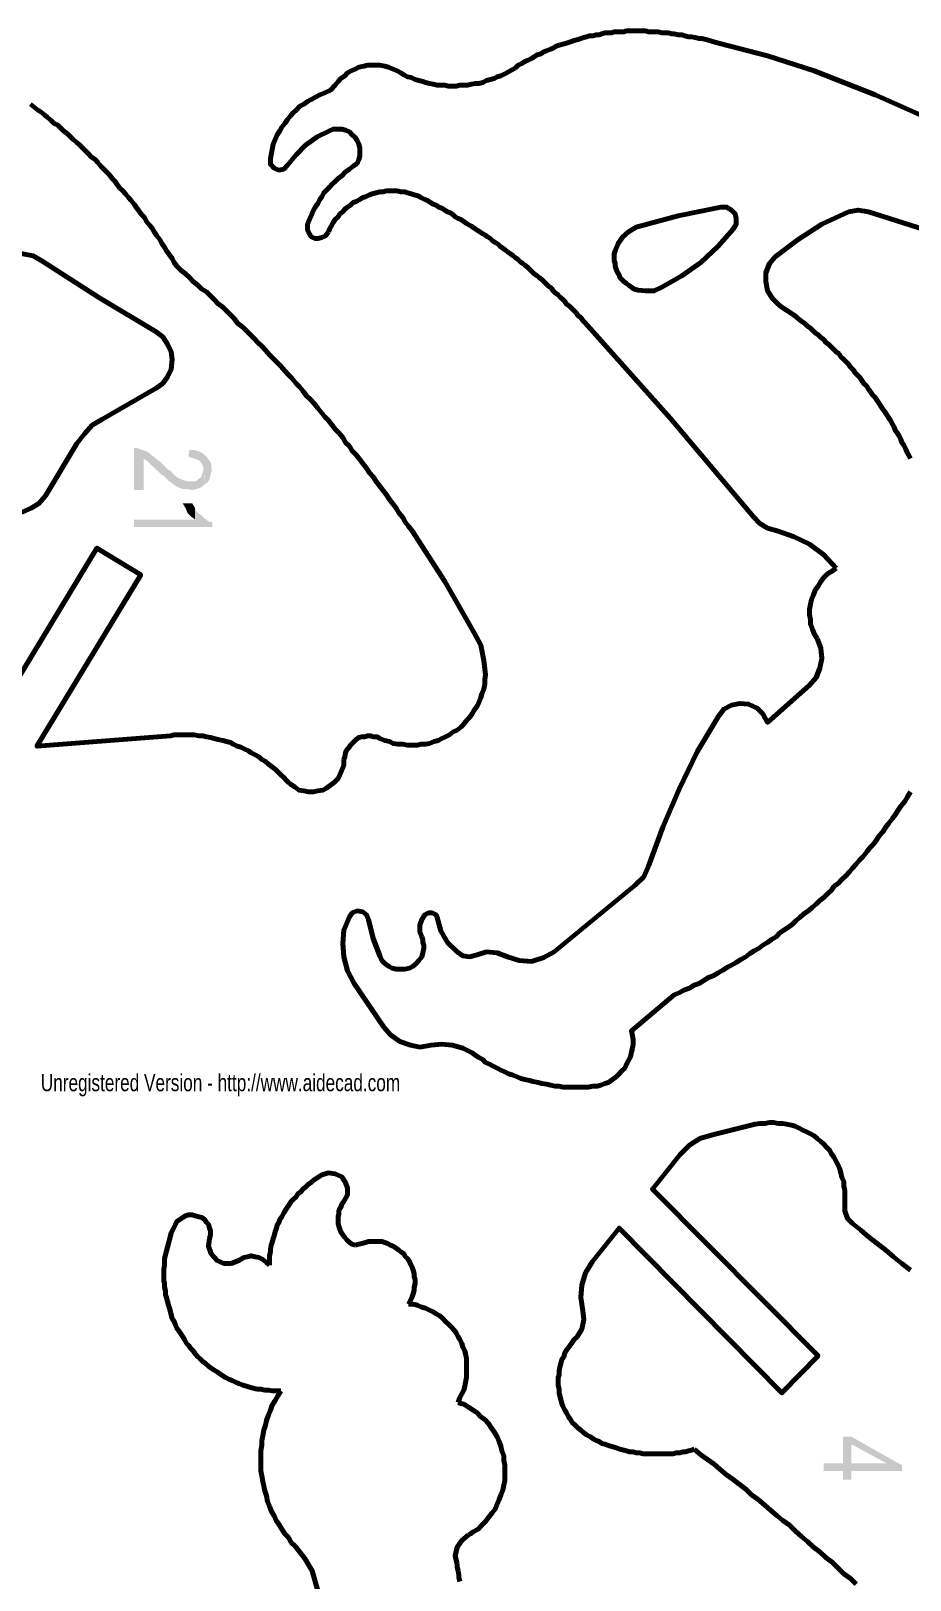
# Model space of a CAD drawing. Header units: inches. Extents: x -281 to 265, y -346 to 364.
# Drawn here: x -77.7 to 76.1, y -86.6 to 184.5 of the extents above; entities that cross this region are included whole.
import ezdxf

# ---------------------------------------------------------------- set-up
doc = ezdxf.new("R2010")
doc.units = ezdxf.units.IN
for name, color, linetype, lineweight in [('H', 7, 'CONTINUOUS', 100), ('P', 250, 'CONTINUOUS', 100), ('Text', 250, 'CONTINUOUS', 100)]:
    doc.layers.add(name, color=color, linetype=linetype, lineweight=lineweight)
doc.styles.get("Standard").update_dxf_attribs({"font": 'txt', "width": 0.75})

msp = doc.modelspace()

# ---------------------------------------------------------------- hatches: boundary and pattern name
at = {"layer": 'H', "linetype": 'CONTINUOUS'}
for points in [[(-47.33, 105.17), (-47.5, 107.83), (-47.67, 107.17), (-47.83, 106.83), (-48, 106.33), (-48.33, 106.17), (-48.67, 105.83), (-49, 105.67), (-49.5, 105.67), (-50, 105.67), (-50.33, 105.67), (-51.33, 106), (-51.67, 106.17), (-51.83, 106.17), (-52, 106.33), (-52.33, 106.5), (-52.5, 106.67), (-53, 107.17), (-53.33, 107.5), (-53.83, 107.83), (-54.17, 108.17), (-54.5, 108.5), (-54.83, 108.83), (-55.17, 109.17), (-55.67, 109.5), (-56, 109.83), (-56.5, 110.17), (-56.83, 110.5), (-57.33, 110.83), (-57.67, 111), (-58.17, 111.17), (-58.67, 111.33), (-59.17, 111.5), (-59.67, 111.5), (-59.67, 104.17), (-58, 104.17), (-58, 109.67), (-57.83, 109.5), (-57.5, 109.33), (-57.17, 109), (-57, 108.83), (-56.83, 108.67), (-55.17, 107.17), (-54.83, 106.83), (-54.5, 106.67), (-54, 106.17), (-53.5, 105.67), (-53.17, 105.5), (-52.83, 105.17), (-52.33, 104.83), (-51.67, 104.5), (-51, 104.33), (-50.33, 104.33), (-49.5, 104.17), (-48.83, 104.33), (-48.17, 104.5), (-47.67, 104.83)], [(-46, 107.67), (-46.17, 107.83), (-46.17, 108.67), (-46.5, 109.33), (-46.67, 109.5), (-47, 110), (-47.17, 110.17), (-47.83, 110.67), (-48.5, 111), (-49.17, 111.17), (-50, 111.17), (-50.17, 110), (-49.67, 109.83), (-49.17, 109.67), (-48.67, 109.5), (-48.33, 109.33), (-48, 109), (-47.67, 108.5), (-47.5, 107.83), (-47.5, 107), (-47.33, 106.67), (-47.33, 106.17), (-47.33, 105.67), (-47.33, 105.17), (-46.83, 105.5), (-46.5, 106), (-46.33, 106.67), (-46.17, 107.33)], [(-46, 97.67), (-46, 98.5), (-46.67, 98.67), (-47, 99), (-47.33, 99.17), (-47.67, 99.5), (-48, 99.83), (-48.5, 100.17), (-48.83, 100.5), (-49, 101), (-49, 99), (-59.67, 99), (-59.67, 97.67)], [(-49, 101), (-49.5, 101.83), (-51.17, 101.83), (-50.67, 101), (-50.33, 100.17), (-49.67, 99.5), (-49, 99)], [(74.67, -67.5), (74.67, -66.5), (65.83, -61.5), (64.33, -61.5), (64.33, -66.17), (61, -66.17), (61, -67.5), (64.33, -67.5), (64.33, -69), (65.83, -69), (65.83, -62.83), (72, -66.17)], [(74.67, -67.5), (72, -66.17), (65.83, -66.17), (65.83, -62.83), (65.83, -67.5)]]:
    msp.add_hatch(color=0, dxfattribs=at).paths.add_polyline_path(points)

# ---------------------------------------------------------------- linework, layer by layer
at = {"layer": 'P', "color": 0, "linetype": 'CONTINUOUS'}
for points in [[(80.5, 168.67), (70, 173.33), (59.33, 177.5), (51.17, 180.17), (42.83, 182.33), (42.17, 182.5), (41.5, 182.67), (41, 182.83), (40.33, 183), (39.67, 183.17), (39.17, 183.17), (38.5, 183.33), (37.83, 183.5), (37.33, 183.5), (36.67, 183.67), (36.17, 183.83), (35.5, 183.83), (34.83, 184), (34.33, 184), (33.83, 184.17), (33.17, 184.17), (32.67, 184.17), (32, 184.33), (31.5, 184.33), (31, 184.33), (30.33, 184.33), (29.83, 184.5), (29.17, 184.5), (28.67, 184.5), (28.17, 184.5), (27.67, 184.5), (27, 184.5), (26.5, 184.5), (26, 184.33), (25.5, 184.33), (24.83, 184.33), (24.33, 184.33), (23.83, 184.17), (23.33, 184.17), (22.67, 184.17), (22.17, 184), (21.67, 183.83), (21.17, 183.83), (20.67, 183.67), (20, 183.67), (19.5, 183.5), (19, 183.33), (18.5, 183.17), (18, 183), (17.33, 182.83), (16.83, 182.67), (16.33, 182.5), (15.83, 182.33), (15.33, 182.17), (14.67, 182), (14.17, 181.83), (13.67, 181.5), (13.17, 181.33), (12.5, 181), (12, 180.83), (11.5, 180.5), (10.83, 180.33), (10.33, 180), (9.83, 179.67), (9.17, 179.33), (8.67, 179.17), (8.17, 178.83), (7.5, 178.5), (7, 178)], [(-13.67, 177.5), (-14.33, 177.83), (-15.17, 178.17), (-15.83, 178.33), (-16.67, 178.5), (-17.33, 178.5), (-18.17, 178.5), (-18.83, 178.5), (-19.5, 178.33), (-20.33, 178.17), (-21, 177.83), (-21.67, 177.5), (-22.33, 177.17), (-22.83, 176.67), (-23.5, 176.17), (-24, 175.67), (-24.5, 175)], [(-13.67, 177.5), (-13, 177.17), (-12.5, 176.83), (-11.83, 176.5), (-11.17, 176.33), (-10.5, 176), (-9.83, 175.83), (-9.17, 175.67), (-8.67, 175.5), (-8, 175.33), (-7.33, 175.17), (-6.67, 175), (-6, 175), (-5.33, 175), (-4.67, 174.83), (-4, 174.83), (-3.33, 174.83), (-2.67, 175), (-2, 175), (-1.33, 175), (-0.67, 175.17), (0, 175.33), (0.67, 175.33), (1.33, 175.5), (2, 175.83), (2.67, 176), (3.33, 176.17), (3.83, 176.5), (4.5, 176.67), (5.17, 177), (5.83, 177.33), (6.33, 177.67), (7, 178)], [(-26.33, 173.67), (-27.17, 173.33), (-27.83, 173), (-28.67, 172.5), (-29.33, 172.17), (-30, 171.67), (-30.67, 171.33), (-31.33, 170.67), (-31.83, 170.17), (-32.33, 169.67), (-32.83, 169), (-33.33, 168.33), (-33.83, 167.67), (-34.17, 167), (-34.67, 166.33), (-35, 165.5), (-35.33, 164.67), (-35.83, 162.17), (-35.83, 161.17), (-35.17, 160.5), (-34.33, 160.17), (-33.5, 160.33), (-32.83, 161)], [(-26.33, 173.67), (-25.33, 174.17), (-24.5, 175)], [(-16.67, 60.67), (-15.83, 60.33), (-15, 60.17), (-14.33, 59.83), (-13.5, 59.67), (-12.67, 59.67), (-11.83, 59.5), (-11, 59.5), (-10.17, 59.5), (-9.5, 59.67), (-8.67, 59.67), (-8, 59.83), (-7.17, 60.17), (-6.5, 60.33), (-5.83, 60.67), (-5.17, 61), (-4.5, 61.33), (-3.83, 61.83), (-3.17, 62.17), (-2.5, 62.67), (-2, 63.17), (-1.5, 63.83), (-1, 64.33), (-0.5, 65), (-0.17, 65.67), (0.33, 66.33), (0.67, 67), (1, 67.83), (1.17, 68.5), (1.5, 69.33), (1.67, 70.17), (1.67, 71), (1.83, 71.83), (1.5, 74.33), (1, 77), (-0.17, 79.17), (-5.33, 88.17), (-11, 97), (-11.67, 97.83), (-12.17, 98.5), (-12.67, 99.33), (-13.33, 100.17), (-13.83, 101), (-14.33, 101.67), (-15, 102.5), (-15.5, 103.33), (-16.17, 104.17), (-16.67, 104.83), (-17.33, 105.67), (-17.83, 106.5), (-18.5, 107.17), (-19, 108), (-19.67, 108.83), (-20.17, 109.5), (-20.83, 110.33), (-21.5, 111), (-22, 111.83), (-22.67, 112.5), (-23.17, 113.33), (-23.83, 114.17), (-24.5, 114.83), (-25, 115.5), (-25.67, 116.33), (-26.33, 117), (-27, 117.83), (-27.5, 118.5), (-28.17, 119.33), (-28.83, 120), (-29.5, 120.67), (-30.17, 121.5), (-30.67, 122.17), (-31.33, 122.83), (-32, 123.67), (-32.67, 124.33), (-33.33, 125), (-34, 125.83), (-34.67, 126.5), (-35.33, 127.17), (-36, 127.83), (-36.67, 128.67), (-37.33, 129.33), (-38, 130), (-38.67, 130.67), (-39.33, 131.33), (-40, 132), (-40.67, 132.67), (-41.5, 133.33), (-42.17, 134.17), (-42.83, 134.83), (-43.5, 135.5), (-44.17, 136.17), (-45, 136.83), (-45.67, 137.5), (-46.33, 138.17), (-47, 138.83), (-47.83, 139.33), (-48.5, 140), (-49.33, 140.67), (-50, 141.33), (-50.67, 142), (-51.5, 142.67), (-52.17, 143.33), (-52.67, 144), (-53, 144.67), (-53.5, 145.33), (-54, 146), (-54.33, 146.67), (-54.83, 147.33), (-55.17, 148), (-55.67, 148.67), (-56.17, 149.33), (-56.5, 150), (-57, 150.5), (-57.5, 151.17), (-57.83, 151.83), (-58.33, 152.33), (-58.83, 153), (-59.33, 153.67), (-59.67, 154.17), (-60.17, 154.83), (-60.67, 155.33), (-61.17, 156), (-61.67, 156.5), (-62.17, 157), (-62.67, 157.67), (-63, 158.17), (-63.5, 158.67), (-64, 159.33), (-64.5, 159.83), (-65, 160.33), (-65.5, 160.83), (-66, 161.5), (-66.5, 162), (-67.17, 162.5), (-67.67, 163), (-68.17, 163.5), (-68.67, 164), (-69.17, 164.5), (-69.67, 165), (-70.33, 165.5), (-70.83, 166), (-71.33, 166.5), (-72, 167), (-72.5, 167.5), (-73, 168), (-73.67, 168.33), (-74.17, 168.83), (-74.83, 169.33), (-75.33, 169.83), (-76, 170.33), (-76.5, 170.67), (-77.17, 171.17), (-77.83, 171.67)], [(-25.5, 167), (-27.67, 166), (-29.67, 164.5), (-31.33, 162.83), (-32.83, 161)], [(-22, 160.33), (-21.33, 160.83), (-20.67, 161.33), (-20.33, 162), (-20.17, 162.67), (-20.17, 163.33), (-20.17, 164), (-20.33, 164.67), (-20.67, 165.33), (-21, 165.83), (-21.5, 166.33), (-22, 166.83), (-22.67, 167.17), (-23.33, 167.33), (-24, 167.33), (-24.83, 167.33), (-25.5, 167)], [(-22, 160.33), (-22.67, 159.83), (-23.33, 159.17), (-24, 158.67), (-24.5, 158.17), (-25, 157.67), (-25.5, 157.17), (-26, 156.67), (-26.5, 156.17), (-26.83, 155.5), (-27.17, 155), (-27.5, 154.33), (-28, 153.67), (-28.33, 153), (-28.67, 152.17), (-29, 151.5), (-29.33, 150.67), (-29.33, 150.17), (-29.33, 149.67), (-29, 149), (-28.67, 148.5), (-28, 148.17), (-27.5, 148.17), (-26.83, 148.33), (-26.17, 148.67), (-25.67, 149.33)], [(-8.83, 155), (-9.5, 155.33), (-10, 155.67), (-10.67, 155.83), (-11.17, 156), (-11.83, 156.17), (-12.33, 156.33), (-13, 156.33), (-13.67, 156.5), (-14.17, 156.5), (-14.83, 156.5), (-15.5, 156.5), (-16.17, 156.33), (-16.67, 156.33), (-17.33, 156.17), (-18, 156), (-18.5, 155.83), (-19.17, 155.5), (-19.67, 155.33), (-20.17, 155), (-20.83, 154.67), (-21.33, 154.5), (-21.83, 154), (-22.33, 153.67), (-22.83, 153.33), (-23.17, 152.83), (-23.67, 152.5), (-24, 152), (-24.5, 151.5), (-24.83, 151), (-25.17, 150.33), (-25.5, 149.83), (-25.67, 149.33)], [(19.17, 133.5), (18.83, 133.83), (18.5, 134.33), (18, 134.67), (17.67, 135.17), (17.33, 135.5), (16.83, 136), (16.5, 136.33), (16, 136.67), (15.67, 137.17), (15.33, 137.5), (14.83, 138), (14.5, 138.33), (14, 138.67), (13.67, 139), (13.33, 139.5), (12.83, 139.83), (12.5, 140.17), (12, 140.67), (11.67, 141), (11.17, 141.33), (10.83, 141.67), (10.33, 142), (10, 142.33), (9.5, 142.83), (9.17, 143.17), (8.67, 143.5), (8.33, 143.83), (7.83, 144.17), (7.5, 144.5), (7, 144.83), (6.67, 145.17), (6.17, 145.5), (5.67, 145.83), (5.33, 146.17), (4.83, 146.5), (4.33, 146.83), (4, 147.17), (3.5, 147.5), (3, 147.83), (2.67, 148.17), (2.17, 148.5), (1.67, 148.83), (1.33, 149), (0.83, 149.33), (0.33, 149.67), (-0.17, 150), (-0.67, 150.33), (-1, 150.5), (-1.5, 150.83), (-2, 151.17), (-2.5, 151.5), (-3, 151.67), (-3.5, 152), (-3.83, 152.33), (-4.33, 152.67), (-4.83, 152.83), (-5.33, 153.17), (-5.83, 153.5), (-6.33, 153.67), (-6.83, 154), (-7.33, 154.17), (-7.83, 154.5), (-8.33, 154.83), (-8.83, 155)], [(43, 153.67), (35.5, 152.17), (28.17, 150.17), (26.83, 149.33), (25.83, 148.5), (25, 147.33), (24.5, 146), (24.33, 145.5), (24.33, 144.83), (24.33, 144.33), (24.5, 143.83), (24.5, 143.33), (24.67, 142.83), (24.83, 142.33), (25.17, 141.83), (25.33, 141.33), (25.67, 141), (26, 140.67), (26.5, 140.33), (26.83, 140), (27.33, 139.67), (27.83, 139.33), (28.5, 139.17), (29.83, 139), (31.33, 139), (32.67, 139.67), (36.17, 141.67), (39.5, 144), (42.5, 146.83), (45.17, 149.83), (45.67, 150.67), (45.67, 151.67), (45.5, 152.5), (44.83, 153.17), (44, 153.67), (43, 153.67)], [(65.33, 152.83), (60.67, 150.67), (56.5, 148), (52.5, 145)], [(68.83, 152.83), (67, 153.17), (65.33, 152.83)], [(68.83, 152.83), (79.83, 149.33), (90.67, 146)], [(-75.67, 144.17), (-77.33, 145.17), (-79.17, 145.5), (-81.17, 145.5), (-87, 143.83), (-92.83, 142), (-94, 141.5), (-94.67, 141.17), (-95.17, 140.67), (-95.5, 140.17), (-96, 139.67), (-96.33, 139), (-96.5, 138.5), (-96.67, 137.83), (-96.83, 137.17), (-96.83, 136.5), (-96.83, 136), (-96.67, 135.33), (-96.5, 134.67), (-96.33, 134), (-96, 133.5), (-95.67, 132.83), (-95.17, 132.33)], [(-75.67, 144.17), (-65.83, 137.83), (-55.83, 131.83)], [(52.5, 145), (51.5, 143.83), (50.83, 142.17), (50.83, 140.67), (51.17, 139), (52, 137.67), (53.17, 136.5)], [(76.17, 109.67), (75.83, 110.33), (75.5, 110.83), (75.33, 111.33), (75, 112), (74.67, 112.5), (74.5, 113), (74.17, 113.67), (73.83, 114.17), (73.5, 114.67), (73.33, 115.17), (73, 115.67), (72.67, 116.33), (72.33, 116.83), (72, 117.33), (71.67, 117.83), (71.33, 118.33), (71, 118.83), (70.67, 119.33), (70.33, 119.83), (70, 120.33), (69.5, 120.83), (69.17, 121.33), (68.83, 121.83), (68.5, 122.33), (68, 122.83), (67.67, 123.33), (67.33, 123.83), (66.83, 124.33), (66.5, 124.67), (66.17, 125.17), (65.67, 125.67), (65.33, 126.17), (64.83, 126.67), (64.5, 127), (64, 127.5), (63.67, 128), (63.17, 128.33), (62.67, 128.83), (62.33, 129.17), (61.83, 129.67), (61.33, 130), (61, 130.5), (60.5, 130.83), (60, 131.33), (59.5, 131.67), (59, 132.17), (58.67, 132.5), (58.17, 132.83), (57.67, 133.33), (57.17, 133.67), (56.67, 134), (56.17, 134.5), (55.67, 134.83), (55.17, 135.17), (54.67, 135.5), (54.17, 135.83), (53.67, 136.17), (53.17, 136.5)], [(48.67, 99.5), (34.17, 116.67), (19.17, 133.5)], [(-65.33, 116.5), (-55.83, 122), (-54.67, 122.83), (-53.83, 124), (-53.17, 125.33), (-53, 127), (-53.17, 128.33), (-53.83, 129.67), (-54.67, 131), (-55.83, 131.83)], [(-65.33, 116.5), (-67, 115.5), (-68.33, 114), (-69.67, 112.33)], [(-87.5, 107.83), (-87.5, 107.17), (-87.5, 106.5), (-87.5, 105.83), (-87.33, 105.33), (-87.17, 104.67), (-87, 104.17), (-86.67, 103.5), (-86.33, 103), (-86, 102.5), (-85.67, 102), (-85.17, 101.67), (-84.67, 101.17), (-84.17, 100.83), (-83.67, 100.67), (-83, 100.33), (-82.5, 100.17), (-80.83, 100), (-79.17, 100.33), (-77.67, 101), (-76.33, 101.83), (-75.17, 103.17), (-69.67, 112.33)], [(48.67, 99.5), (49.83, 98.33), (51.17, 97.5), (52.83, 97)], [(63.17, 90.5), (61, 92.83), (58.5, 94.67), (55.83, 96), (52.83, 97)], [(-87.17, 59.33), (-66.17, 94), (-58.5, 89.33), (-76.67, 59.33), (-53.33, 61.17)], [(63.17, 90.5), (62.5, 90), (61.67, 89.5), (61, 88.83), (60.5, 88.17), (60, 87.33), (59.5, 86.67), (59.17, 85.83), (58.83, 85), (58.67, 84.17), (58.5, 83.33), (58.5, 82.33), (58.67, 81.5), (58.67, 80.67), (59, 79.83), (59.33, 79), (59.83, 78.17)], [(58.5, 70), (59.67, 71.33), (60.33, 73), (60.67, 74.67), (60.5, 76.5), (59.83, 78.17)], [(58.5, 70), (51.17, 63.5), (50.33, 65), (49.33, 66), (47.83, 66.67), (46.33, 66.83), (44.83, 66.5), (43.5, 65.83), (42.5, 64.5), (38.83, 58.33), (35.67, 51.83), (32.83, 45.17), (30.33, 38.33)], [(-33, 53.33), (-33.5, 53.83), (-34, 54.33), (-34.5, 54.83), (-35, 55.33), (-35.67, 55.83), (-36.17, 56.17), (-36.67, 56.67), (-37.33, 57), (-37.83, 57.5), (-38.5, 57.83), (-39.17, 58.17), (-39.67, 58.5), (-40.33, 58.83), (-41, 59.17), (-41.67, 59.33), (-42.33, 59.67), (-42.83, 60), (-43.5, 60.17), (-44.17, 60.33), (-45, 60.5), (-45.67, 60.67), (-46.33, 60.83), (-47, 61), (-47.67, 61.17), (-48.33, 61.17), (-49.17, 61.33), (-49.83, 61.33), (-50.5, 61.33), (-51.17, 61.33), (-52, 61.33), (-52.67, 61.33), (-53.33, 61.17)], [(-16.67, 60.67), (-17.17, 61), (-17.83, 61), (-18.33, 61.17), (-18.83, 61.17), (-19.33, 61), (-19.83, 61), (-20.33, 60.83), (-20.83, 60.5), (-21.17, 60.17), (-21.5, 59.83), (-21.83, 59.5), (-22.17, 59), (-22.5, 58.67), (-22.67, 58.17), (-22.83, 57.5), (-23, 57)], [(-33, 53.33), (-32.67, 53), (-32.33, 52.67), (-31.5, 52.17), (-30.83, 51.67), (-30, 51.5), (-29.17, 51.33), (-28.33, 51.33), (-27.5, 51.5), (-26.67, 51.67), (-26, 52), (-25.33, 52.5), (-24.67, 53), (-24, 53.67), (-23.67, 54.33), (-23.33, 55.17), (-23, 56), (-23, 56.5), (-23, 57)], [(-0.5, 5.67), (0.17, 5.17), (0.67, 4.83), (1.33, 4.5), (1.83, 4), (2.5, 3.67), (3.17, 3.33), (3.83, 3), (4.5, 2.67), (5.17, 2.33), (5.83, 2), (6.5, 1.83), (7.33, 1.5), (8, 1.17), (8.67, 1), (9.5, 0.83), (10.17, 0.67), (11, 0.5), (11.67, 0.33), (12.5, 0.17), (13.17, 0), (14, -0.17), (14.67, -0.17), (15.33, -0.33), (16.17, -0.33), (16.83, -0.33), (17.67, -0.33), (18.33, -0.33), (19.17, -0.33), (19.83, -0.33), (20.5, -0.17), (21.33, -0.17), (22, 0), (22.67, 0.33), (23.33, 0.5), (24, 1), (24.67, 1.5), (25.17, 2), (25.67, 2.5), (26.17, 3), (26.5, 3.67), (26.83, 4.33), (27.17, 5), (27.33, 5.83), (27.5, 6.5), (27.67, 7.17), (27.67, 8), (27.5, 8.67), (27.33, 9.5), (34.83, 15.83), (35.67, 16.17), (36.5, 16.67), (37.5, 17), (38.33, 17.5), (39.17, 17.83), (40, 18.33), (40.83, 18.83), (41.67, 19.17), (42.5, 19.67), (43.33, 20.17), (44.17, 20.67), (44.83, 21), (45.67, 21.5), (46.5, 22), (47.33, 22.5), (48, 23), (48.83, 23.5), (49.67, 24), (50.33, 24.5), (51.17, 25), (51.83, 25.5), (52.67, 26), (53.33, 26.67), (54, 27.17), (54.83, 27.67), (55.5, 28.17), (56.17, 28.83), (56.83, 29.33), (57.5, 30), (58.33, 30.5), (59, 31.17), (59.67, 31.67), (60.33, 32.33), (61, 32.83), (61.67, 33.5), (62.33, 34.17), (62.83, 34.83), (63.5, 35.33), (64.17, 36), (64.83, 36.67), (65.5, 37.33), (66, 38), (66.67, 38.67), (67.17, 39.33), (67.83, 40), (68.5, 40.83), (69, 41.5), (69.67, 42.17), (70.17, 42.83), (70.67, 43.67), (71.33, 44.33), (71.83, 45.17), (72.33, 45.83), (73, 46.67), (73.5, 47.33), (74, 48.17), (74.5, 48.83), (75.17, 49.67), (75.67, 50.5), (76.17, 51.33)], [(28, 35), (29.5, 36.5), (30.33, 38.33)], [(28, 35), (13.83, 23.33)], [(-18.67, 29), (-19, 29.83), (-19.67, 30.33), (-20.67, 30.5), (-21.5, 30.17), (-22, 29.5), (-23, 27.17), (-23.17, 24.83), (-23, 22.5), (-22.33, 20), (-21.17, 17.83), (-16, 10.17), (-14.83, 8.83), (-13.17, 7.67), (-11.33, 7), (-9.67, 6.67), (-7.67, 7)], [(-6.67, 29.33), (-6.83, 29.83), (-7.5, 30.17), (-8.17, 30.17), (-8.83, 29.83), (-9.33, 29), (-9.67, 28), (-9.67, 26.83), (-9.33, 26)], [(-18.67, 29), (-17.83, 25.67), (-16.67, 22.67)], [(-6.67, 29.33), (-6, 27), (-4.83, 25), (-3.17, 23.33)], [(-16.67, 22.67), (-16.33, 21.83), (-15.83, 21.33), (-15.17, 20.83), (-14.5, 20.5), (-13.83, 20.33), (-13, 20.33), (-12.33, 20.33), (-11.5, 20.5), (-10.83, 20.83), (-10.33, 21.33), (-9.83, 21.83), (-9.33, 22.5), (-9.17, 23.17), (-9, 24), (-9, 24.5), (-9.17, 25), (-9.17, 25.5), (-9.33, 26)], [(-3.17, 23.33), (-2.17, 22.67), (-1, 22.5), (0.33, 22.83)], [(5.67, 22.5), (3.83, 23.17), (2, 23.33), (0.33, 22.83)], [(5.67, 22.5), (7.67, 21.83), (9.83, 21.67), (12, 22.33), (13.83, 23.33)], [(-0.5, 5.67), (-2.17, 6.5), (-4, 7), (-5.83, 7.17), (-7.67, 7)], [(41.5, -8.67), (49, -6.83)], [(64.67, -20.83), (64.67, -20), (64.67, -19.17), (64.67, -18.33), (64.5, -17.67), (64.5, -16.83), (64.17, -16.17), (64, -15.33), (63.83, -14.67), (63.5, -14), (63.17, -13.33), (62.83, -12.67), (62.33, -12), (62, -11.33), (61.5, -10.83), (61, -10.33), (60.5, -9.83), (59.83, -9.33), (59.33, -8.83), (58.67, -8.5), (58, -8.17), (57.33, -7.83), (56.67, -7.5), (56, -7.17), (55.33, -7), (54.5, -6.83), (53.83, -6.67), (53, -6.67), (52.17, -6.5), (51.5, -6.5), (50.67, -6.67), (49.83, -6.67), (49, -6.83)], [(41.5, -8.67), (39.33, -9.33), (37.5, -10.5), (35.83, -12.17)], [(20.5, -30.83), (25.17, -25), (53.67, -53.83), (60, -47.33), (31, -18.17), (35.83, -12.17)], [(-26.83, -15.67), (-27.33, -16), (-27.83, -16.33), (-28.33, -16.67), (-28.67, -17), (-29.17, -17.33), (-29.67, -17.83), (-30.17, -18.17), (-30.5, -18.67), (-31, -19), (-31.33, -19.5), (-31.83, -20), (-32.17, -20.33), (-32.5, -20.83), (-32.83, -21.33), (-33.17, -21.83), (-33.5, -22.33), (-33.83, -23), (-34.17, -23.5), (-34.33, -24), (-34.67, -24.5), (-34.83, -25.17), (-35, -25.67), (-35.17, -26.33), (-35.33, -26.83), (-35.5, -27.5), (-35.67, -28), (-35.83, -28.67), (-35.83, -29.17), (-36, -29.83), (-36, -30.33), (-36, -31), (-36, -31.5)], [(-23, -20.33), (-22.33, -19.17), (-22.33, -18), (-22.67, -17), (-23.33, -16), (-24.5, -15.5), (-25.67, -15.33), (-26.83, -15.67)], [(-23, -20.33), (-23.33, -20.83), (-23.5, -21.33), (-23.83, -21.83), (-23.83, -22.5), (-24, -23), (-24, -23.5), (-24, -24.17), (-23.83, -24.67), (-23.67, -25.17), (-23.5, -25.67), (-23.17, -26.17), (-22.83, -26.67), (-22.5, -27), (-22, -27.5), (-21.5, -27.83), (-21, -28)], [(64.67, -20.83), (64.67, -22), (65.17, -23.33), (66, -24.17)], [(-46.5, -26.83), (-46.33, -26.17), (-46.33, -25.5), (-46.5, -25), (-46.67, -24.33), (-47, -24), (-47.33, -23.5), (-47.83, -23.17), (-48.33, -23), (-49, -22.83), (-49.5, -22.67), (-50.17, -22.67), (-50.67, -22.83), (-51.17, -23.17), (-51.67, -23.5), (-52.17, -23.83), (-52.5, -24.5)], [(76.17, -32.33), (74.67, -31.17), (73.17, -30), (71.83, -28.83), (70.33, -27.67), (68.83, -26.5), (67.5, -25.33), (66, -24.17)], [(-52.5, -24.5), (-52.83, -25.17), (-53.17, -25.83), (-53.33, -26.33), (-53.5, -27), (-53.67, -27.67), (-53.83, -28.33), (-54, -29), (-54.17, -29.67), (-54.33, -30.33), (-54.33, -31), (-54.33, -31.5), (-54.5, -32.17), (-54.5, -32.83), (-54.5, -33.5), (-54.5, -34.17), (-54.33, -34.67), (-54.33, -35.33), (-54.17, -36), (-54.17, -36.67), (-54, -37.17), (-53.83, -37.83), (-53.67, -38.5), (-53.5, -39), (-53.33, -39.67), (-53.17, -40.17), (-53, -40.83), (-52.67, -41.33), (-52.5, -41.83), (-52.17, -42.5), (-51.83, -43), (-51.5, -43.5), (-51.17, -44), (-50.83, -44.5), (-50.5, -45.17), (-50.17, -45.5), (-49.83, -46), (-49.33, -46.5), (-49, -47), (-48.5, -47.5), (-48.17, -47.83), (-47.67, -48.33), (-47.17, -48.67), (-46.67, -49.17), (-46.17, -49.5), (-45.67, -49.83), (-45.17, -50.17), (-44.67, -50.5), (-44.17, -50.83), (-43.67, -51.17), (-43, -51.5), (-42.5, -51.67), (-41.83, -52), (-41.33, -52.17), (-40.67, -52.5), (-40, -52.67), (-39.5, -52.83), (-38.83, -53), (-38.17, -53.17), (-37.5, -53.17), (-36.83, -53.33), (-36.17, -53.33), (-35.5, -53.5), (-34.83, -53.5), (-34, -53.5)], [(-46.5, -26.83), (-46.67, -28.17), (-46.17, -29.5), (-45.17, -30.67), (-44, -31.17), (-42.67, -31.17), (-41.33, -30.67)], [(-11.67, -38.33), (-11.33, -37.67), (-11, -37), (-10.83, -36.5), (-10.67, -35.83), (-10.67, -35.33), (-10.5, -34.67), (-10.5, -34), (-10.67, -33.5), (-10.67, -33), (-10.83, -32.33), (-11, -31.83), (-11.33, -31.33), (-11.5, -30.83), (-11.83, -30.33), (-12.17, -30), (-12.5, -29.5), (-13, -29.17), (-13.33, -28.83), (-13.83, -28.5), (-14.33, -28.17), (-14.83, -28), (-15.33, -27.67), (-15.83, -27.5), (-16.33, -27.33), (-17, -27.33), (-17.5, -27.33), (-18, -27.33), (-18.67, -27.33), (-19.17, -27.5), (-19.83, -27.67), (-20.33, -27.83), (-21, -28)], [(-36, -31.5), (-36.5, -31), (-37.17, -30.5), (-37.83, -30.17), (-38.5, -30), (-39.17, -29.83), (-39.83, -30), (-40.5, -30.17), (-41.33, -30.67)], [(20.5, -30.83), (19.33, -32.83), (18.67, -35), (18.5, -37.17), (18.83, -39.5)], [(-3, -55.5), (-2.67, -54.67), (-2.33, -54), (-2, -53.33), (-1.83, -52.67), (-1.67, -52), (-1.5, -51.17), (-1.5, -50.5), (-1.5, -49.83), (-1.5, -49.17), (-1.5, -48.5), (-1.5, -47.83), (-1.67, -47), (-1.83, -46.5), (-2.17, -45.83), (-2.33, -45.17), (-2.67, -44.5), (-3, -44), (-3.33, -43.33), (-3.67, -42.83), (-4.17, -42.33), (-4.67, -41.83), (-5.17, -41.33), (-5.67, -40.83), (-6.17, -40.33), (-6.83, -40), (-7.33, -39.67), (-8, -39.33), (-8.67, -39), (-9.33, -38.83), (-10.17, -38.5), (-10.83, -38.33), (-11.67, -38.33)], [(17.83, -44), (18.67, -42.67), (19, -41), (18.83, -39.5)], [(17.83, -44), (17.33, -44.5), (16.83, -45.17), (16.5, -45.67), (16, -46.33), (15.67, -46.83), (15.5, -47.5), (15.17, -48), (15, -48.67), (14.83, -49.33), (14.67, -50), (14.67, -50.67), (14.5, -51.17), (14.5, -51.83), (14.5, -52.5), (14.67, -53.17), (14.67, -53.83), (14.83, -54.33), (15, -55), (15.17, -55.67), (15.33, -56.17), (15.67, -56.83), (16, -57.33), (16.33, -58), (16.67, -58.5), (17, -59), (17.5, -59.5), (18, -60), (18.5, -60.33), (19, -60.83), (19.5, -61.17), (20.17, -61.5), (20.83, -62)], [(-34, -53.5), (-34.5, -54.33), (-35, -55.17), (-35.5, -56), (-35.83, -56.83), (-36.17, -57.67), (-36.5, -58.67), (-36.67, -59.5), (-37, -60.33), (-37.17, -61.33), (-37.33, -62.17), (-37.33, -63), (-37.5, -64), (-37.5, -64.83), (-37.5, -65.67), (-37.5, -66.67), (-37.5, -67.5), (-37.33, -68.33), (-37.17, -69.33), (-37, -70.17), (-36.83, -71), (-36.5, -71.83), (-36.33, -72.83), (-36, -73.67), (-35.67, -74.5), (-35.17, -75.33), (-34.83, -76.17), (-34.33, -76.83), (-33.83, -77.67), (-33.33, -78.5), (-32.67, -79.17), (-32.17, -80), (-31.5, -80.67)], [(-1.17, -78.67), (-0.83, -78.5), (-0.33, -78.17), (0.5, -77.67), (1.17, -77), (1.83, -76.33), (2.33, -75.67), (3, -74.83), (3.5, -74.17), (3.83, -73.33), (4.17, -72.5), (4.5, -71.67), (4.83, -70.83), (5, -70), (5.17, -69.17), (5.17, -68.17), (5.17, -67.33), (5.17, -66.5), (5, -65.67), (5, -64.83), (4.67, -64), (4.5, -63.17), (4.17, -62.33), (3.83, -61.5), (3.33, -60.67), (2.83, -60), (2.33, -59.17), (1.67, -58.5), (1, -58), (0.33, -57.33), (-0.33, -56.83), (-1.17, -56.33), (-1.67, -56), (-2, -55.83), (-2.5, -55.67), (-3, -55.5)], [(20.83, -62), (21.17, -62.17), (21.67, -62.33), (22.17, -62.67), (22.67, -62.83), (23.17, -63), (23.67, -63.17), (24.33, -63.33), (24.83, -63.5), (25.33, -63.67), (26, -63.83), (26.5, -64), (27, -64.17), (27.67, -64.17), (28.17, -64.33), (28.83, -64.33), (29.33, -64.5), (30, -64.5), (30.67, -64.5), (31.17, -64.5), (31.83, -64.5), (32.33, -64.5), (33, -64.5), (33.5, -64.5), (34.17, -64.5), (34.67, -64.5), (35.17, -64.33), (35.83, -64.33), (36.33, -64.17), (36.83, -64.17), (37.33, -64), (37.83, -63.83), (38.33, -63.67)], [(66.67, -87.33), (65.67, -86.33), (64.5, -85.5), (63.5, -84.5), (62.5, -83.5), (61.33, -82.67), (60.33, -81.67), (59.17, -80.83), (58.17, -79.83), (57.17, -79), (56, -78), (55, -77), (53.83, -76.17), (52.83, -75.33), (51.67, -74.33), (50.67, -73.5), (49.5, -72.5), (48.33, -71.67), (47.33, -70.67), (46.17, -69.83), (45.17, -69), (44, -68.17), (42.83, -67.17), (41.83, -66.33), (40.67, -65.5), (39.5, -64.67), (38.33, -63.67)], [(-27.5, -88.5), (-28.5, -85), (-29.83, -82.83), (-31.5, -80.67)], [(-1.17, -78.67), (-2.33, -79.67), (-3.17, -80.83), (-3.5, -82.33), (-3.17, -83.83)], [(-2.67, -86.83), (-2.83, -86.17), (-2.83, -85.67), (-3, -85), (-3.17, -84.33), (-3.17, -83.83)]]:
    msp.add_lwpolyline(points, dxfattribs=at)

# ---------------------------------------------------------------- texts
at = {"layer": 'Text', "color": 240, "insert": (-76, 0), "char_height": 3, "width": 153, "attachment_point": 4}
msp.add_mtext('Unregistered Version - http://www.aidecad.com', dxfattribs=at)

doc.saveas('drawing.dxf')
